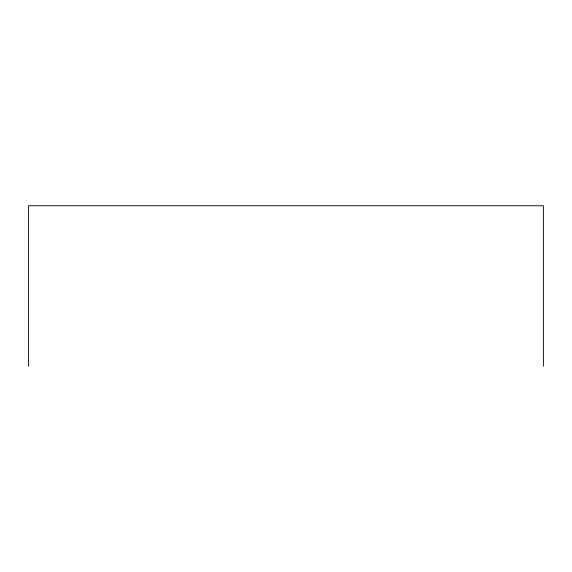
<?xml version="1.0" encoding="UTF-8"?>
<svg xmlns="http://www.w3.org/2000/svg" width="572" height="572" viewBox="0 0 572 572"><rect width="100%" height="100%" fill="white"/><g stroke="black" fill="none" stroke-linecap="round" stroke-linejoin="round"><path stroke-width="0.86" d="M543.4 366.252L543.4 205.748L28.6 205.748L28.6 366.252"/></g></svg>
